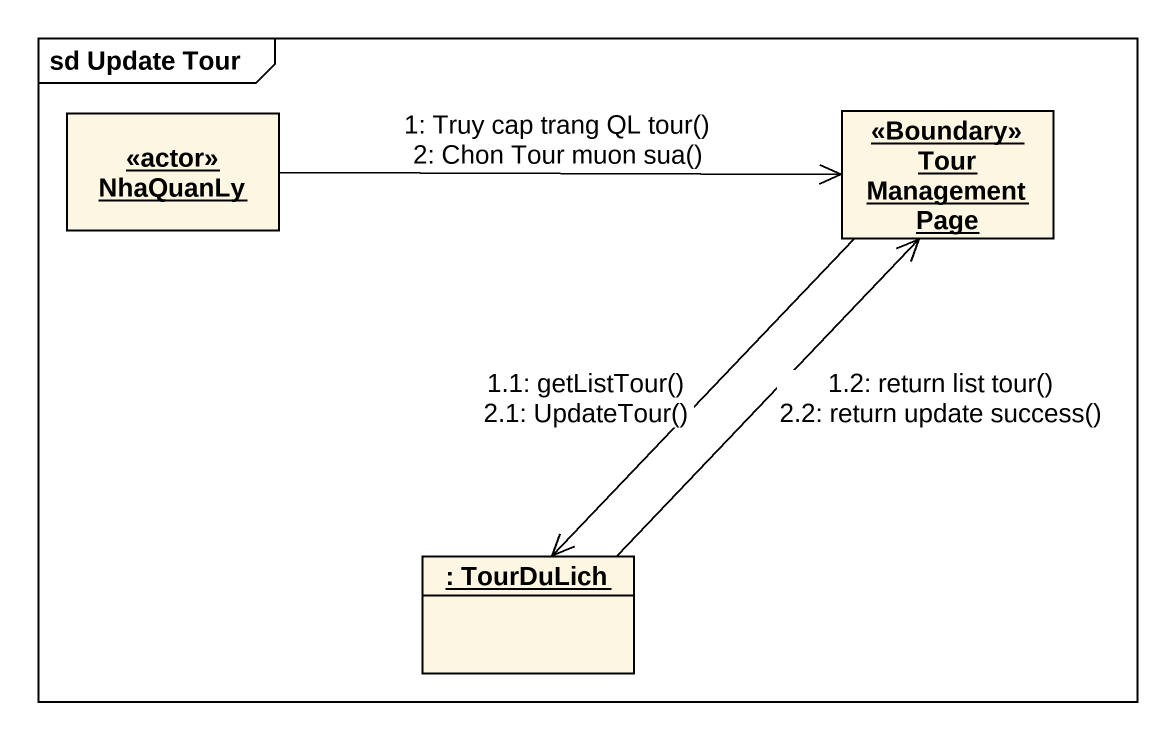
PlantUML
@startuml
mainframe sd Update Tour
hide circle
hide empty members
object "<<actor>> NhaQuanLy" as actor_NhaQuanLy
object "<<Boundary>> Tour Management Page" as Boundary_Tour_Management
object ": TourDuLich" as TourDuLich
actor_NhaQuanLy -right-> Boundary_Tour_Management : 1: Truy cap trang QL tour()\n2: Chon Tour muon sua()
Boundary_Tour_Management --> TourDuLich : 1.1: getListTour()\n2.1: UpdateTour()
TourDuLich -up-> Boundary_Tour_Management : 1.2: return list tour()\n2.2: return update success()
@enduml
